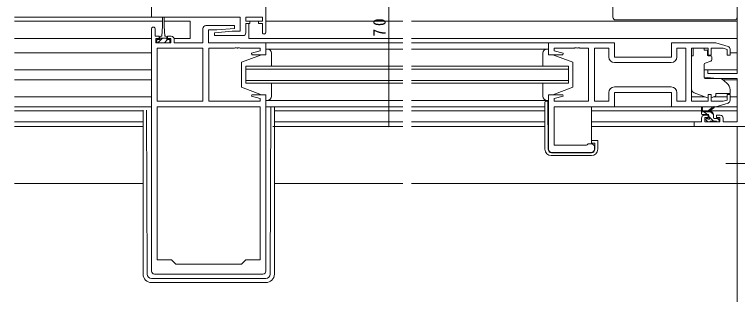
# Model space of a CAD drawing. Units: millimetres, scale not verified. Extents: x -594 to 539, y -420 to 386.
# Drawn here: x 104.5 to 357.6, y -256.9 to -158.8 of the extents above; entities that cross this region are included whole.
import ezdxf

# ---------------------------------------------------------------- set-up
doc = ezdxf.new("R2010")
doc.units = ezdxf.units.MM
doc.header["$LTSCALE"] = 2
doc.linetypes.add('CHAIN2', pattern=[12, 9, -1, 1, -1])
for name, color, linetype, lineweight in [('0-3_YKK_11', 7, 'Continuous', 9), ('0-4_YKK_12', 2, 'Continuous', 9), ('0-5_YSS_K', 3, 'Continuous', 9), ('0-6_YKK_13', 4, 'Continuous', 9), ('0-7_YKK_D', 6, 'Continuous', 9)]:
    doc.layers.add(name, color=color, linetype=linetype, lineweight=lineweight)
doc.styles.add('ＭＳ ゴシック', font='')
doc.styles.get('ＭＳ ゴシック').set_extended_font_data('MS Gothic')

msp = doc.modelspace()

# ---------------------------------------------------------------- linework, layer by layer
at = {"layer": '0-3_YKK_11'}
for p, q in [((192.49, -165.1), (192.49, -122.3)), ((357.49, -129.63), (357.49, -179.5)), ((152.49, -155.5), (152.49, -159.7)), ((152.49, -159.7), (183.56, -159.7)), ((183.56, -159.7), (183.56, -164.7)), ((185.49, -159.7), (191.29, -159.7)), ((185.49, -161.2), (185.49, -159.7)), ((186.89, -161.2), (185.49, -161.2)), ((185.49, -162), (186.89, -162)), ((185.49, -165.2), (185.49, -162)), ((186.89, -162), (186.89, -161.2)), ((189.89, -161.2), (189.89, -162)), ((191.29, -161.2), (189.89, -161.2)), ((189.89, -162), (191.29, -162)), ((191.29, -159.7), (191.29, -161.2)), ((191.29, -162), (191.29, -165.1)), ((152.49, -163.8), (152.49, -248.7)), ((153.69, -166.4), (153.69, -163.8)), ((170.49, -163.7), (170.49, -168.7)), ((181.468, -162.7), (171.49, -162.7)), ((172.42, -164.2), (175.297, -164.2)), ((172.42, -168.7), (172.42, -164.2)), ((175.297, -164.2), (181.51, -163.657)), ((181.51, -163.657), (181.468, -162.7)), ((155.09, -166.4), (153.69, -166.4)), ((155.09, -167.2), (155.09, -166.4)), ((158.09, -166.4), (158.09, -167.2)), ((159.39, -166.4), (158.09, -166.4)), ((180.683, -164.7), (174.47, -165.244)), ((174.47, -165.244), (174.512, -166.2)), ((174.512, -166.2), (184.49, -166.2)), ((183.56, -164.7), (180.683, -164.7)), ((153.99, -167.2), (155.09, -167.2)), ((153.99, -168.7), (153.99, -167.2)), ((159.19, -168.7), (153.99, -168.7)), ((158.09, -167.2), (159.19, -167.2)), ((159.19, -167.2), (159.19, -168.7)), ((160.39, -168.7), (160.39, -167.4)), ((170.49, -168.7), (160.39, -168.7)), ((192.49, -168.7), (172.42, -168.7)), ((192.49, -172.9), (192.49, -168.7)), ((291.49, -172.9), (291.49, -168.7)), ((291.49, -168.7), (314.49, -168.7)), ((314.49, -168.7), (314.49, -173.7)), ((334.49, -168.7), (349.99, -168.7)), ((334.49, -173.7), (334.49, -168.7)), ((349.99, -168.7), (354.278, -169.986)), ((154.42, -170.63), (154.42, -189.17)), ((170.49, -170.63), (154.42, -170.63)), ((170.49, -189.17), (170.49, -170.63)), ((170.49, -189.17), (170.49, -170.63)), ((172.49, -170.63), (181.532, -170.63)), ((172.49, -189.17), (172.49, -170.63)), ((181.532, -170.63), (181.715, -170.51)), ((181.715, -170.51), (182.265, -170.51)), ((182.265, -170.51), (182.448, -170.63)), ((182.448, -170.63), (182.532, -170.63)), ((182.532, -170.63), (182.715, -170.51)), ((182.715, -170.51), (183.265, -170.51)), ((183.265, -170.51), (183.448, -170.63)), ((183.448, -170.63), (190.56, -170.63)), ((190.56, -171.547), (187.461, -172.378)), ((190.56, -170.63), (190.56, -171.547)), ((293.42, -170.63), (293.42, -171.547)), ((300.532, -170.63), (293.42, -170.63)), ((293.42, -171.547), (296.52, -172.378)), ((300.715, -170.51), (300.532, -170.63)), ((301.265, -170.51), (300.715, -170.51)), ((301.449, -170.63), (301.265, -170.51)), ((301.532, -170.63), (301.449, -170.63)), ((301.715, -170.51), (301.532, -170.63)), ((302.265, -170.51), (301.715, -170.51)), ((302.448, -170.63), (302.265, -170.51)), ((305.49, -170.63), (302.448, -170.63)), ((305.49, -189.17), (305.49, -170.63)), ((307.49, -170.63), (307.49, -189.17)), ((312.56, -170.63), (307.49, -170.63)), ((312.56, -173.63), (312.56, -170.63)), ((336.42, -170.63), (336.42, -173.63)), ((339.56, -170.63), (336.42, -170.63)), ((339.56, -189.17), (339.56, -170.63)), ((341.49, -170.63), (341.49, -189.17)), ((347.39, -170.63), (341.49, -170.63)), ((347.39, -173), (347.39, -170.63)), ((348.39, -170.63), (348.39, -173)), ((352.595, -170.63), (348.39, -170.63)), ((353.99, -171.049), (352.595, -170.63)), ((353.99, -173), (353.99, -171.049)), ((354.99, -170.944), (354.99, -173)), ((187.461, -172.378), (187.53, -172.9)), ((187.53, -172.9), (192.49, -172.9)), ((296.451, -172.9), (291.49, -172.9)), ((296.52, -172.378), (296.451, -172.9)), ((314.49, -173.7), (334.49, -173.7)), ((348.39, -173), (347.39, -173)), ((354.99, -173), (353.99, -173)), ((334.42, -175.63), (314.56, -175.63)), ((345.99, -178.2), (345.99, -180.806)), ((347.19, -178.2), (345.99, -178.2)), ((347.19, -179.5), (347.19, -178.2)), ((357.49, -179.5), (347.19, -179.5)), ((345.99, -180.806), (350.49, -181.2)), ((350.49, -181.2), (357.49, -181.2)), ((357.49, -181.2), (357.49, -196.37)), ((314.56, -184.17), (334.42, -184.17)), ((314.56, -184.17), (334.42, -184.17)), ((187.53, -186.9), (187.461, -187.422)), ((192.49, -186.9), (187.53, -186.9)), ((192.49, -248.7), (192.49, -186.9)), ((291.49, -186.9), (296.451, -186.9)), ((291.49, -206.1), (291.49, -186.9)), ((296.451, -186.9), (296.52, -187.422)), ((312.56, -189.17), (312.56, -186.17)), ((314.49, -186.1), (314.49, -191.1)), ((334.49, -186.1), (314.49, -186.1)), ((334.49, -191.1), (334.49, -186.1)), ((336.42, -186.17), (336.42, -189.17)), ((347.39, -186.8), (348.39, -186.8)), ((347.39, -189.17), (347.39, -186.8)), ((348.39, -186.8), (348.39, -189.17)), ((353.99, -186.8), (354.99, -186.8)), ((353.99, -188.752), (353.99, -186.8)), ((354.99, -186.8), (354.99, -188.856)), ((154.42, -189.17), (170.49, -189.17)), ((190.56, -189.17), (172.49, -189.17)), ((187.461, -187.422), (190.56, -188.253)), ((190.56, -188.253), (190.56, -189.17)), ((296.52, -187.422), (293.42, -188.253)), ((293.42, -188.253), (293.42, -189.17)), ((293.42, -189.17), (305.49, -189.17)), ((307.49, -189.17), (312.56, -189.17)), ((336.42, -189.17), (339.56, -189.17)), ((341.49, -189.17), (347.39, -189.17)), ((348.39, -189.17), (352.595, -189.17)), ((354.278, -189.814), (349.99, -191.1)), ((352.595, -189.17), (353.99, -188.752)), ((154.42, -191.1), (154.42, -244.7)), ((190.56, -191.1), (154.42, -191.1)), ((190.56, -244.7), (190.56, -191.1)), ((190.56, -244.7), (190.56, -191.1)), ((293.42, -191.1), (293.42, -204.6)), ((314.49, -191.1), (293.42, -191.1)), ((349.99, -191.1), (334.49, -191.1)), ((347.29, -194.1), (345.99, -194.1)), ((346.19, -194.9), (347.29, -194.9)), ((346.19, -196.37), (346.19, -194.9)), ((347.29, -194.9), (347.29, -194.1)), ((350.29, -194.1), (350.29, -194.9)), ((351.59, -194.1), (350.29, -194.1)), ((350.29, -194.9), (351.39, -194.9)), ((351.39, -194.9), (351.39, -196.37)), ((342.49, -196.37), (342.49, -198)), ((344.99, -196.37), (342.49, -196.37)), ((344.99, -195.1), (344.99, -196.37)), ((351.39, -196.37), (346.19, -196.37)), ((352.59, -196.37), (352.59, -195.1)), ((357.49, -196.37), (352.59, -196.37)), ((342.49, -198), (367.49, -198)), ((357.49, -198), (367.49, -198)), ((357.49, -218), (357.49, -198)), ((293.42, -204.6), (304.79, -204.6)), ((304.79, -204.6), (304.99, -204.4)), ((304.99, -204.4), (305.29, -204.1)), ((305.29, -204.1), (306.49, -204.1)), ((306.49, -207.1), (292.49, -207.1)), ((307.49, -205.1), (307.49, -206.1)), ((360.49, -218), (357.49, -218)), ((154.42, -244.7), (159.49, -244.7)), ((159.49, -244.7), (160.99, -246.2)), ((183.99, -246.2), (185.49, -244.7)), ((185.49, -244.7), (190.56, -244.7)), ((160.99, -246.2), (183.99, -246.2)), ((153.49, -249.7), (191.49, -249.7))]:
    msp.add_line(p, q, dxfattribs=at)
for centre, radius, start, end in [((153.09, -163.8), 0.6, 359.99998, 180), ((171.49, -163.7), 1, 90, 179.99998), ((159.39, -167.4), 1, 0, 89.99998), ((184.49, -165.2), 1, 270, 359.99998), ((191.89, -165.1), 0.6, 179.99998, 0), ((353.99, -170.944), 1, 359.99995, 73.30074), ((314.56, -173.63), 2, 180, 269.99998), ((334.42, -173.63), 2, 270, 359.99998), ((314.56, -186.17), 2, 90, 179.99998), ((334.42, -186.17), 2, 0, 89.99998), ((353.99, -188.856), 1, 286.69925, 0.00003), ((345.99, -195.1), 1, 90, 179.99998), ((351.59, -195.1), 1, 0, 89.99998), ((306.49, -205.1), 1, 0, 89.99998), ((292.49, -206.1), 1, 180, 269.99998), ((306.49, -206.1), 1, 270, 359.99998), ((153.49, -248.7), 1, 180, 269.99998), ((191.49, -248.7), 1, 270, 359.99998)]:
    msp.add_arc(centre, radius, start, end, dxfattribs=at)
at = {"layer": '0-4_YKK_12'}
for p, q in [((152.99, -159.7), (104.49, -159.7)), ((156.34, -161.2), (104.49, -161.2)), ((156.84, -161.2), (165.99, -161.2)), ((165.99, -161.2), (165.99, -167.2)), ((186.49, -161.2), (191.29, -161.2)), ((186.49, -162), (186.49, -167.2)), ((192.49, -161.2), (240.49, -161.2)), ((243.49, -161.2), (357.49, -161.2)), ((104.49, -167.2), (152.49, -167.2)), ((160.37, -167.2), (165.99, -167.2)), ((186.49, -167.2), (240.49, -167.2)), ((191.99, -168.7), (240.49, -168.7)), ((243.49, -167.2), (357.49, -167.2)), ((243.49, -168.7), (291.99, -168.7)), ((104.49, -172.2), (152.49, -172.2)), ((354.99, -172.2), (357.49, -172.2)), ((185.49, -182.9), (185.49, -176.9)), ((185.49, -176.9), (240.49, -176.9)), ((243.49, -176.9), (298.49, -176.9)), ((298.49, -176.9), (298.49, -182.9)), ((104.49, -178.154), (152.49, -178.154)), ((240.49, -177.9), (185.49, -177.9)), ((298.49, -177.9), (243.49, -177.9)), ((345.99, -178.154), (357.49, -178.154)), ((104.49, -181.647), (152.49, -181.647)), ((185.49, -181.9), (240.49, -181.9)), ((243.49, -181.9), (298.49, -181.9)), ((352.422, -181.647), (357.49, -181.647)), ((240.49, -182.9), (185.49, -182.9)), ((298.49, -182.9), (243.49, -182.9)), ((104.49, -187.6), (152.49, -187.6)), ((341.49, -187.6), (346.175, -187.6)), ((349.341, -187.6), (353.99, -187.6)), ((354.99, -187.6), (357.49, -187.6)), ((192.49, -191.1), (240.49, -191.1)), ((243.49, -191.1), (290.175, -191.1)), ((104.49, -192.6), (149.49, -192.6)), ((195.49, -192.6), (240.49, -192.6)), ((243.49, -192.6), (290.175, -192.6)), ((306.475, -192.6), (344.99, -192.6)), ((345.441, -192.6), (347.246, -192.6)), ((347.841, -192.6), (357.49, -192.6)), ((149.49, -196.37), (104.49, -196.37)), ((240.49, -196.37), (195.49, -196.37)), ((290.175, -196.37), (243.49, -196.37)), ((342.79, -196.37), (306.475, -196.37)), ((104.49, -198), (149.49, -198)), ((195.49, -198), (240.49, -198)), ((243.49, -198), (290.175, -198)), ((306.475, -198), (342.79, -198)), ((104.49, -218), (149.49, -218)), ((195.49, -218.046), (240.49, -218.046)), ((243.49, -218.046), (357.49, -218.046))]:
    msp.add_line(p, q, dxfattribs=at)
at = {"layer": '0-5_YSS_K'}
for q in [(360.49, -218), (357.49, -288)]:
    msp.add_line((357.49, -218), q, dxfattribs=at)
at = {"layer": '0-6_YKK_13'}
for p, q in [((313.99, -159.7), (313.99, -137.3)), ((156.34, -159.95), (156.34, -162.9)), ((156.84, -162.9), (156.84, -159.95)), ((314.99, -160.7), (356.49, -160.7)), ((156.34, -162.9), (156.09, -166.4)), ((156.84, -162.9), (157.09, -166.4)), ((155.34, -167.6), (155.34, -166.8)), ((155.74, -166.4), (156.09, -166.4)), ((157.09, -166.4), (157.44, -166.4)), ((157.84, -166.8), (157.84, -167.6)), ((154.29, -167.6), (154.29, -168.7)), ((155.34, -167.6), (154.29, -167.6)), ((154.29, -168.7), (158.89, -168.7)), ((156.321, -167.1), (154.721, -168.7)), ((157.84, -167.1), (155.34, -167.1)), ((158.066, -167.6), (156.966, -168.7)), ((158.89, -167.6), (157.84, -167.6)), ((158.89, -168.7), (158.89, -167.6)), ((192.49, -170.9), (240.49, -170.9)), ((192.49, -170.9), (192.49, -172.9)), ((192.99, -170.9), (192.49, -170.9)), ((243.49, -170.9), (290.99, -170.9)), ((290.99, -170.9), (291.49, -170.9)), ((291.49, -170.9), (291.49, -172.9)), ((342.09, -170.63), (342.09, -171.3)), ((345.89, -170.63), (342.09, -170.63)), ((342.09, -172.3), (342.09, -171.3)), ((345.89, -170.63), (345.89, -171.3)), ((345.89, -171.3), (347.06, -171.3)), ((347.06, -172.3), (347.06, -171.3)), ((190.99, -172.9), (183.99, -175.5)), ((192.49, -172.9), (190.99, -172.9)), ((194.49, -176.9), (194.49, -172.4)), ((289.49, -176.9), (289.49, -172.4)), ((291.49, -172.9), (292.99, -172.9)), ((292.99, -172.9), (299.99, -175.5)), ((341.49, -184.855), (341.49, -173.3)), ((342.09, -173.3), (341.49, -173.3)), ((342.09, -173.3), (342.09, -172.3)), ((347.06, -172.3), (347.06, -173)), ((347.36, -173.3), (348.29, -173.3)), ((348.59, -173.6), (348.59, -174.65)), ((183.99, -175.5), (183.99, -184.3)), ((299.99, -175.5), (299.99, -184.3)), ((345.99, -176.297), (345.99, -180.903)), ((348.261, -175.12), (346.261, -175.848)), ((346.207, -181.202), (351.593, -181.249)), ((352.227, -181.483), (353.919, -182.902)), ((190.99, -186.9), (183.99, -184.3)), ((194.49, -187.4), (194.49, -182.9)), ((289.49, -187.4), (289.49, -182.9)), ((292.99, -186.9), (299.99, -184.3)), ((190.99, -186.9), (192.49, -186.9)), ((192.49, -186.9), (192.49, -188.9)), ((291.49, -186.9), (291.49, -188.9)), ((292.99, -186.9), (291.49, -186.9)), ((347.118, -187.941), (342.481, -186.266)), ((348.684, -187.906), (349.99, -187.297)), ((349.99, -186.5), (349.99, -186.8)), ((354.99, -186.5), (349.99, -186.5)), ((349.99, -186.8), (349.99, -187.297)), ((354.99, -185.2), (354.99, -186.5)), ((192.49, -188.9), (240.49, -188.9)), ((192.49, -188.9), (192.99, -188.9)), ((243.49, -188.9), (290.99, -188.9)), ((290.175, -206), (290.175, -189.6)), ((290.675, -189.1), (291.49, -189.1)), ((291.49, -188.9), (290.99, -188.9)), ((291.305, -206.011), (291.158, -189.1)), ((104.49, -191.1), (152.49, -191.1)), ((149.49, -192.306), (149.49, -249.698)), ((150.983, -249.705), (150.706, -192.348)), ((152.49, -191.1), (152.19, -191.1)), ((193.997, -249.705), (194.281, -191.1)), ((195.49, -191.1), (195.49, -249.698)), ((306.475, -203.9), (306.475, -191.1)), ((313.99, -191.1), (334.99, -191.1)), ((344.99, -193.57), (344.99, -191.571)), ((345.29, -191.744), (345.489, -192.87)), ((346.89, -192.87), (349.108, -191.187)), ((347.49, -192.87), (349.31, -191.469)), ((349.917, -191.1), (357.49, -191.1)), ((348.19, -192.87), (344.99, -192.87)), ((347.29, -193.87), (345.29, -193.87)), ((346.95, -193.87), (345.95, -192.87)), ((347.59, -194.809), (347.59, -194.17)), ((349.25, -196.17), (347.59, -194.51)), ((349.19, -193.865), (348.195, -192.87)), ((349.19, -194.97), (349.19, -193.87)), ((347.187, -196.352), (346.509, -195.673)), ((347.078, -196.282), (346.578, -195.782)), ((346.79, -195.27), (347.129, -195.27)), ((347.89, -196.37), (347.29, -196.37)), ((350.19, -196.17), (348.09, -196.17)), ((349.49, -195.27), (350.89, -195.27)), ((350.89, -196.37), (350.39, -196.37)), ((351.19, -195.865), (350.595, -195.27)), ((351.19, -195.57), (351.19, -196.07)), ((308.175, -202.9), (306.475, -202.9)), ((306.475, -203.9), (307.675, -203.9)), ((307.675, -203.9), (307.675, -206)), ((306.475, -207.2), (292.505, -207.2)), ((306.475, -208.2), (292.375, -208.2)), ((152.483, -251.198), (192.497, -251.198)), ((152.49, -252.698), (192.49, -252.698))]:
    msp.add_line(p, q, dxfattribs=at)
at = {"layer": '0-6_YKK_13', "linetype": 'CHAIN2'}
msp.add_line((365.928, -211), (353.557, -211), dxfattribs=at)
at = {"layer": '0-6_YKK_13'}
for points in [[(357.49, -152.1), (357.49, -153.9), (357.49, -159.7)], [(308.175, -202.9), (308.675, -202.9), (308.675, -206)]]:
    msp.add_lwpolyline(points, dxfattribs=at)
for centre, radius, start, end in [((156.59, -159.95), 0.25, 0, 180), ((314.99, -159.7), 1, 180, 270), ((356.49, -159.7), 1, 270, 0), ((155.74, -166.8), 0.4, 90, 180), ((157.44, -166.8), 0.4, 0, 90), ((192.99, -172.4), 1.5, 0, 90), ((290.99, -172.4), 1.5, 90, 180), ((347.36, -173), 0.3, 180, 270), ((348.09, -174.65), 0.5, 290, 0), ((348.29, -173.6), 0.3, 0, 90), ((346.49, -176.297), 0.5, 110, 180), ((346.29, -180.903), 0.3, 180, 269.5), ((351.585, -182.249), 1, 50, 89.5), ((351.99, -185.2), 3, 0, 50), ((342.99, -184.855), 1.5, 180, 250.14673), ((192.99, -187.4), 1.5, 270, 0), ((290.99, -187.4), 1.5, 180, 270), ((290.675, -189.6), 0.5, 90, 180), ((347.458, -187), 1, 250.14673, 266.11316), ((348.261, -187), 1, 277.40692, 295), ((345.19, -191.571), 0.2, 300, 180), ((349.29, -191.27), 0.2, 275.58287, 155.58287), ((345.29, -193.57), 0.3, 180, 270), ((347.29, -194.17), 0.3, 0, 90), ((347.89, -194.809), 0.3, 180, 236.94426), ((348.19, -193.87), 1, 0, 90), ((346.79, -195.57), 0.3, 90, 225), ((347.29, -196.07), 0.3, 225, 270), ((347.129, -195.57), 0.3, 33.05573, 90), ((347.59, -195.27), 0.25, 213.05573, 56.94426), ((347.89, -196.17), 0.2, 270, 0), ((349.49, -194.97), 0.3, 180, 270), ((350.39, -196.17), 0.2, 180, 270), ((350.89, -195.57), 0.3, 0, 90), ((350.89, -196.07), 0.3, 270, 0), ((292.375, -206), 2.2, 180, 270), ((292.505, -206), 1.2, 180.49998, 270), ((306.475, -206), 1.2, 270, 0), ((306.475, -206), 2.2, 270, 0), ((152.49, -249.698), 3, 180, 270), ((152.483, -249.698), 1.5, 180.27722, 270), ((192.49, -249.698), 3, 270, 0), ((192.497, -249.698), 1.5, 270, 359.72276)]:
    msp.add_arc(centre, radius, start, end, dxfattribs=at)
at = {"layer": '0-7_YKK_D'}
for p, q in [((235.49, -198), (235.49, -128)), ((194.946, -198), (236.49, -198))]:
    msp.add_line(p, q, dxfattribs=at)
for start, end in [(90, 270), (270, 90)]:
    msp.add_arc((235.49, -198), 0.106, start, end, dxfattribs=at)

# ---------------------------------------------------------------- texts
at = {"layer": '0-7_YKK_D', "color": 7, "insert": (234.49, -166.52), "char_height": 4.399, "attachment_point": 7, "rotation": 90, "style": 'ＭＳ ゴシック'}
msp.add_mtext('\\T1.36;\\W0.9;70', dxfattribs=at)

doc.saveas('drawing.dxf')
